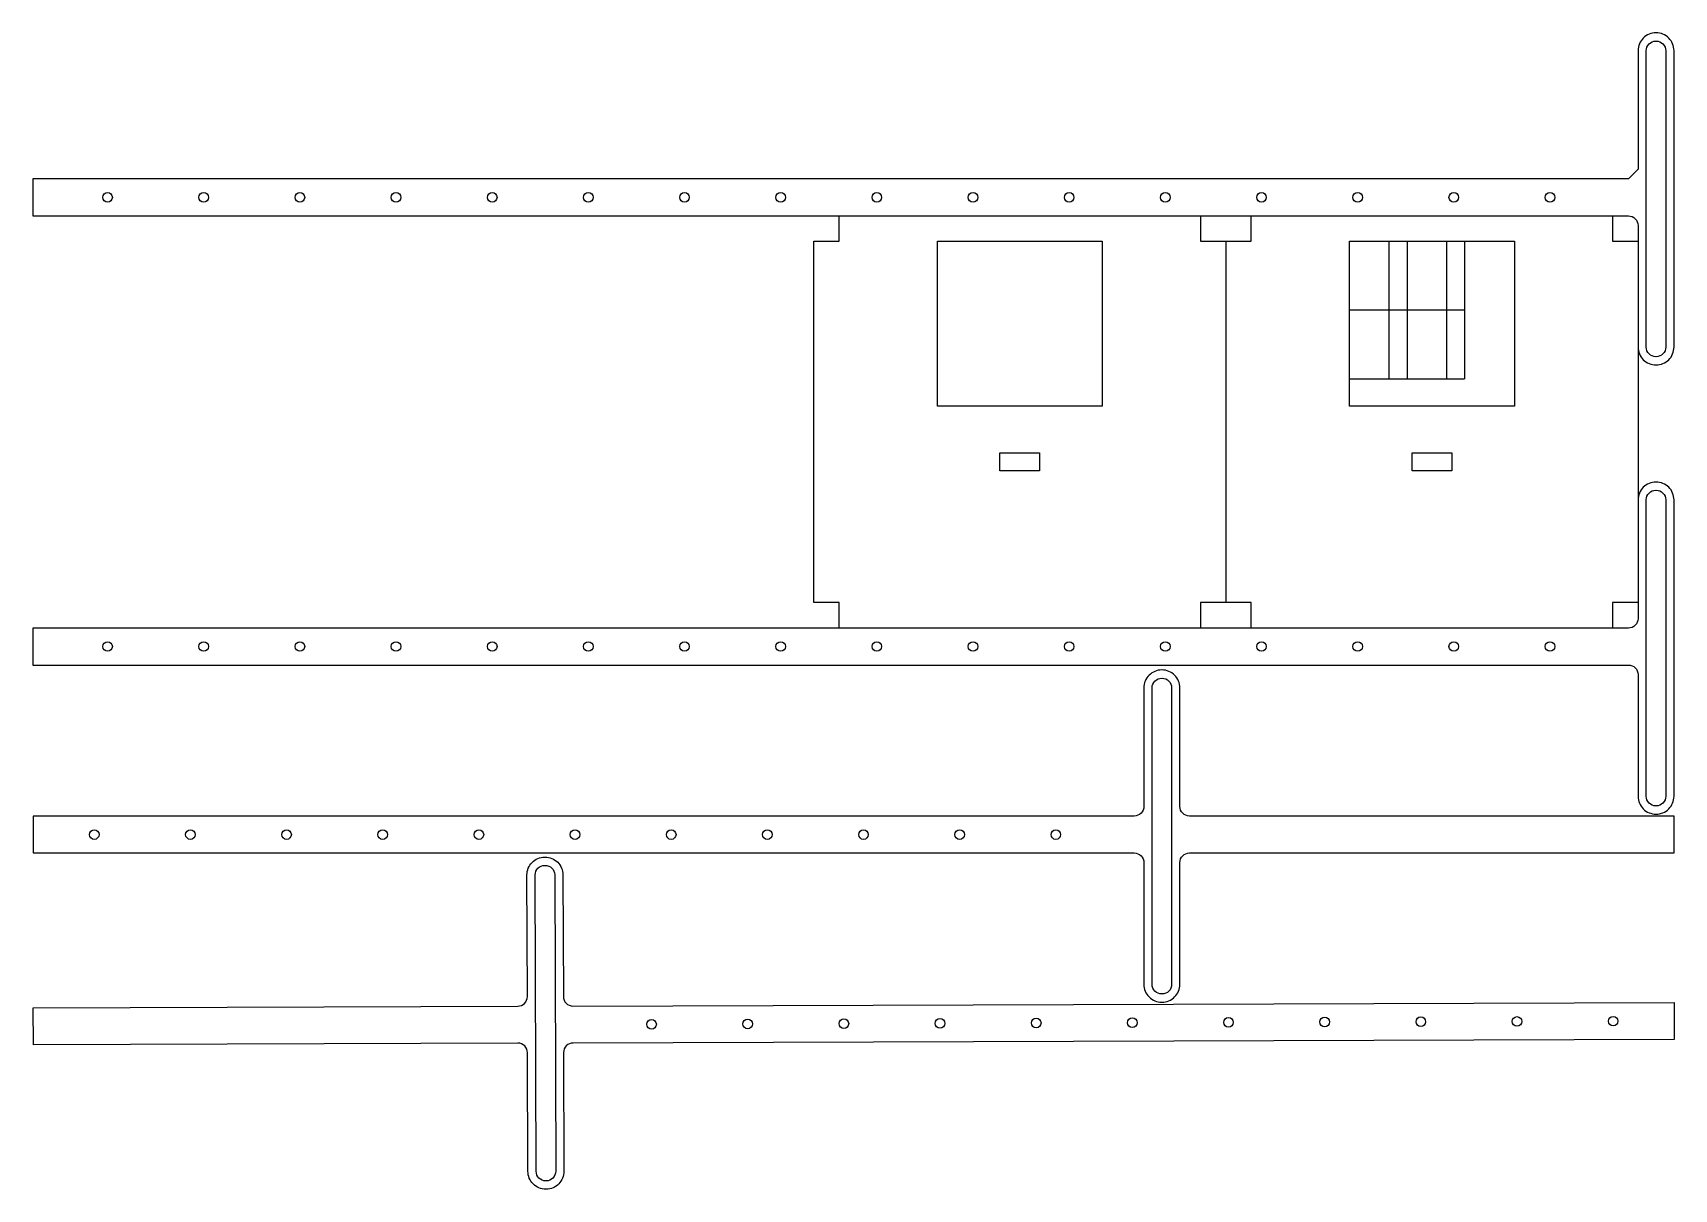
# Model space of a CAD drawing. Header units: millimetres. Extents: x 909 to 2104, y 1428 to 2270.
import ezdxf

# ---------------------------------------------------------------- set-up
doc = ezdxf.new("R2010")
doc.units = ezdxf.units.MM
doc.layers.add('BASE', color=4, linetype='Continuous')

msp = doc.modelspace()

# ---------------------------------------------------------------- linework, layer by layer
at = {"layer": 'BASE'}
for p, q in [((2077.8, 2129.4), (2077.8, 1843.4)), ((1909.7, 2117.9), (1909.7, 2017.9)), ((1951.6, 2117.9), (1951.6, 2017.9)), ((1951.6, 2067.9), (1867.8, 2067.9)), ((1867.8, 2017.9), (1951.6, 2017.9))]:
    msp.add_line(p, q, dxfattribs=at)
for points in [[(2077.8, 2040.9, 0.414214), (2090.8, 2027.9), (2091, 2027.9, 0.414214), (2104, 2040.9), (2104, 2256.6, 0.414214), (2091, 2269.6), (2090.8, 2269.6, 0.414214), (2077.8, 2256.6), (2077.8, 2170.3), (2070.8, 2163.3), (909.3, 2163.3), (909.3, 2136.4), (2070.8, 2136.4, -0.414214), (2077.8, 2129.4)], [(2077.8, 1843.4, -0.414214), (2070.8, 1836.4), (909.3, 1836.4), (909.3, 1809.5), (2070.8, 1809.5, -0.414214), (2077.8, 1802.5), (2077.8, 1714, 0.414214), (2090.8, 1701), (2091, 1701, 0.414214), (2104, 1714), (2104, 1929.7, 0.414214), (2091, 1942.7), (2090.8, 1942.7, 0.414214), (2077.8, 1929.7)]]:
    msp.add_lwpolyline(points, format="xyb", dxfattribs=at)
for points in [[(2090.8, 2263.6), (2091, 2263.6, -0.414214), (2098, 2256.6), (2098, 2040.9, -0.414214), (2091, 2033.9), (2090.8, 2033.9, -0.414214), (2083.8, 2040.9), (2083.8, 2256.6, -0.414214)], [(2090.8, 1936.7), (2091, 1936.7, -0.414214), (2098, 1929.7), (2098, 1714, -0.414214), (2091, 1707), (2090.8, 1707, -0.414214), (2083.8, 1714), (2083.8, 1929.7, -0.414214)], [(1751.3, 1672.7), (2104, 1672.7), (2104, 1699.6), (1751.3, 1699.6, -0.414214), (1744.3, 1706.6), (1744.3, 1792.9, 0.414214), (1731.3, 1805.9), (1731.1, 1805.9, 0.414214), (1718.1, 1792.9), (1718.1, 1706.6, -0.414214), (1711.1, 1699.6), (909.6, 1699.6), (909.6, 1672.7), (1711.1, 1672.7, -0.414214), (1718.1, 1665.7), (1718.1, 1577.1, 0.414214), (1731.1, 1564.1), (1731.3, 1564.1, 0.414214), (1744.3, 1577.1), (1744.3, 1665.7, -0.414214)], [(1731.1, 1799.9), (1731.3, 1799.9, -0.414214), (1738.3, 1792.9), (1738.3, 1577.1, -0.414214), (1731.3, 1570.1), (1731.1, 1570.1, -0.414214), (1724.1, 1577.1), (1724.1, 1792.9, -0.414214)], [(1269.3, 1568.2), (1269, 1656.7, -0.414214), (1281.9, 1669.7), (1282.2, 1669.7, -0.414214), (1295.2, 1656.8), (1295.5, 1568.3, 0.414214), (1302.5, 1561.3), (2104, 1563.9), (2104.1, 1537), (1302.6, 1534.4, 0.414214), (1295.6, 1527.4), (1295.9, 1441.1, -0.414214), (1283, 1428), (1282.7, 1428, -0.414214), (1269.7, 1441), (1269.4, 1527.3, 0.414214), (1262.4, 1534.3), (909.7, 1533.1), (909.6, 1560), (1262.3, 1561.2, 0.414214)], [(1283, 1434), (1282.7, 1434, -0.414214), (1275.7, 1441), (1275, 1656.7, -0.414214), (1281.9, 1663.7), (1282.2, 1663.7, -0.414214), (1289.2, 1656.8), (1289.9, 1441, -0.414214)]]:
    msp.add_lwpolyline(points, format="xyb", close=True, dxfattribs=at)
for points in [[(1496.3, 1836.4), (1496.3, 1854.9), (1477.8, 1854.9), (1477.8, 2117.9), (1496.3, 2117.9), (1496.3, 2136.4)], [(1759.3, 2136.4), (1759.3, 2117.9), (1796.3, 2117.9)], [(1796.3, 2117.9), (1796.3, 2136.4)], [(2059.3, 2136.4), (2059.3, 2117.9), (2077.8, 2117.9)], [(1777.8, 2117.9), (1777.8, 1854.9)], [(1896.7, 2017.9), (1896.7, 2117.9)], [(1938.6, 2017.9), (1938.6, 2117.9)], [(1796.3, 1854.9), (1759.3, 1854.9), (1759.3, 1836.4)], [(1796.3, 1836.4), (1796.3, 1854.9)], [(2077.8, 1854.9), (2059.3, 1854.9), (2059.3, 1836.4)]]:
    msp.add_lwpolyline(points, dxfattribs=at)
for points in [[(1567.8, 2117.9), (1687.8, 2117.9), (1687.8, 1997.9), (1567.8, 1997.9)], [(1867.8, 2117.9), (1987.8, 2117.9), (1987.8, 1997.9), (1867.8, 1997.9)], [(1613.3, 1950.9), (1613.3, 1963.9), (1642.2, 1963.9), (1642.2, 1950.9)], [(1913.3, 1950.9), (1913.3, 1963.9), (1942.2, 1963.9), (1942.2, 1950.9)], [(2085.5, 1714.7)]]:
    msp.add_lwpolyline(points, close=True, dxfattribs=at)
for centre in [(963.7, 2149.9), (1033.7, 2149.9), (1103.7, 2149.9), (1173.7, 2149.9), (1243.7, 2149.9), (1313.7, 2149.9), (1383.7, 2149.9), (1453.7, 2149.9), (1523.7, 2149.9), (1593.7, 2149.9), (1663.7, 2149.9), (1733.7, 2149.9), (1803.7, 2149.9), (1873.7, 2149.9), (1943.7, 2149.9), (2013.7, 2149.9), (963.7, 1823), (1033.7, 1823), (1103.7, 1823), (1173.7, 1823), (1243.7, 1823), (1313.7, 1823), (1383.7, 1823), (1453.7, 1823), (1523.7, 1823), (1593.7, 1823), (1663.7, 1823), (1733.7, 1823), (1803.7, 1823), (1873.7, 1823), (1943.7, 1823), (2013.7, 1823), (954, 1686.1), (1024, 1686.1), (1094, 1686.1), (1164, 1686.1), (1234, 1686.1), (1304, 1686.1), (1374, 1686.1), (1444, 1686.1), (1514, 1686.1), (1584, 1686.1), (1654, 1686.1), (1919.7, 1549.9), (1989.7, 1550.1), (2059.7, 1550.3), (1359.7, 1548), (1429.7, 1548.3), (1499.7, 1548.5), (1569.7, 1548.7), (1639.7, 1549), (1709.7, 1549.2), (1779.7, 1549.4), (1849.7, 1549.7)]:
    msp.add_circle(centre, 3.5, dxfattribs=at)

doc.saveas('drawing.dxf')
